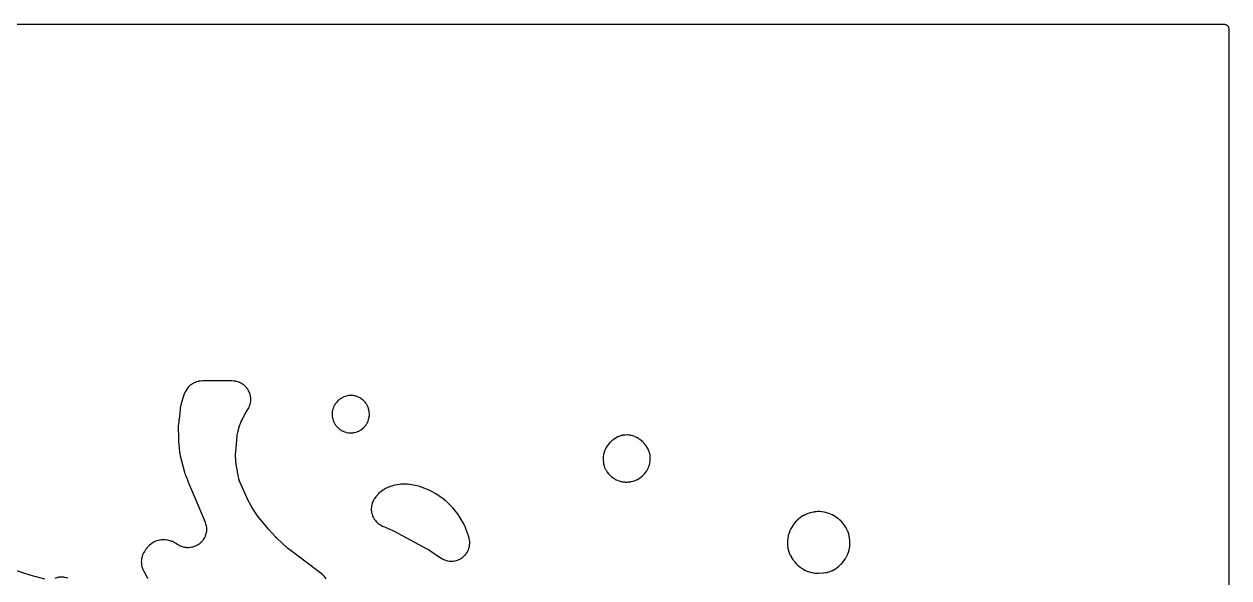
# Model space of a CAD drawing. Header units: millimetres. Extents: x 0 to 300, y 0 to 300.
# Drawn here: x 117.7 to 300, y 216.2 to 300.1 of the extents above; entities that cross this region are included whole.
import ezdxf

# ---------------------------------------------------------------- set-up
doc = ezdxf.new("R2010")
doc.units = ezdxf.units.MM
doc.layers.add('CUT', color=7, linetype='CONTINUOUS')

msp = doc.modelspace()

# ---------------------------------------------------------------- linework, layer by layer
at = {"layer": 'CUT'}
for points in [[(0.7696, 300.05), (299.2289, 300.05), (299.3268, 300.0452), (299.4044, 300.0337), (299.4805, 300.0146), (299.5543, 299.9882), (299.6252, 299.9547), (299.6924, 299.9144), (299.7554, 299.8677), (299.8135, 299.815), (299.8662, 299.7569), (299.9129, 299.6939), (299.9532, 299.6267), (299.9867, 299.5558), (300.0132, 299.4819), (300.0322, 299.4059), (300.0437, 299.3283), (300.0485, 299.2304), (300.0485, 0.7696)], [(163.3904, 216.0743), (163.2761, 216.2443), (163.2398, 216.2931), (163.1098, 216.4515), (163.0691, 216.4966), (162.9247, 216.642), (162.8798, 216.683), (162.6593, 216.8663), (162.6355, 216.8852), (157.6764, 220.6239), (157.6402, 220.6526), (157.4685, 220.7955), (157.4337, 220.8259), (155.9418, 222.1946), (155.9115, 222.2236), (155.7682, 222.3671), (155.7392, 222.3974), (154.6334, 223.606), (152.9507, 225.6915), (152.9161, 225.7399), (152.8893, 225.7795), (152.1372, 226.9527), (152.1206, 226.9834), (152.0587, 227.0983), (151.9796, 227.245), (151.592, 227.9641), (150.317, 230.7775), (150.301, 230.8149), (150.2351, 230.9784), (150.2079, 231.0551), (150.1621, 231.204), (150.1415, 231.2827), (150.1042, 231.455), (150.0964, 231.4949), (149.761, 233.4347), (149.7519, 233.5011), (149.7192, 233.8232), (149.7147, 233.8901), (149.6816, 234.9416), (149.6814, 234.9971), (149.6885, 235.2653), (149.6916, 235.3208), (149.8903, 237.6746), (149.8955, 237.7223), (149.9233, 237.9282), (149.9408, 238.0225), (149.9891, 238.2246), (150.0014, 238.2709), (150.2867, 239.2478), (150.5081, 239.8461), (150.5306, 239.9016), (150.6477, 240.1659), (150.6736, 240.2199), (151.1047, 241.0497), (151.4985, 241.6715), (151.5144, 241.6981), (151.6589, 241.9528), (151.6869, 242.0082), (151.772, 242.1993), (151.7944, 242.2572), (151.8606, 242.4556), (151.8774, 242.5154), (151.924, 242.7193), (151.9349, 242.7804), (151.9615, 242.9879), (151.9664, 243.0498), (151.9728, 243.2589), (151.9717, 243.321), (151.9579, 243.5297), (151.9507, 243.5914), (151.9167, 243.7977), (151.9036, 243.8584), (151.8498, 244.0606), (151.8309, 244.1197), (151.7577, 244.3157), (151.7331, 244.3727), (151.6413, 244.5606), (151.6113, 244.615), (151.5017, 244.7932), (151.4666, 244.8444), (151.3403, 245.0111), (151.3004, 245.0587), (151.1585, 245.2123), (151.1142, 245.2558), (150.958, 245.395), (150.9097, 245.434), (150.7408, 245.5574), (150.6889, 245.5915), (150.5089, 245.698), (150.4539, 245.7269), (150.2644, 245.8154), (150.2069, 245.8389), (150.0097, 245.9086), (149.9502, 245.9265), (149.7472, 245.9767), (149.6863, 245.9887), (149.4793, 246.019), (149.4175, 246.025), (149.1251, 246.0392), (149.0941, 246.04), (149.0034, 246.04), (145.1927, 246.04), (144.6986, 246.04), (144.6662, 246.0392), (144.3608, 246.0237), (144.2963, 246.0171), (144.0803, 245.984), (144.0168, 245.9709), (143.8053, 245.9162), (143.7434, 245.8967), (143.5385, 245.8208), (143.4789, 245.7952), (143.2828, 245.699), (143.2261, 245.6675), (143.0407, 245.5518), (142.9875, 245.5148), (142.8148, 245.381), (142.7656, 245.3387), (142.6073, 245.1881), (142.5626, 245.1411), (142.4204, 244.9753), (142.3807, 244.9239), (142.256, 244.7446), (142.2217, 244.6895), (142.0735, 244.4221), (142.0585, 244.3933), (141.9678, 244.2081), (141.9558, 244.1822), (141.8483, 243.9355), (141.8279, 243.8822), (141.7428, 243.6269), (141.7344, 243.5996), (141.6486, 243.2979), (141.6473, 243.2936), (141.3971, 242.4465), (141.3881, 242.4125), (141.312, 242.0907), (141.2996, 242.0217), (141.2592, 241.6935), (141.2558, 241.6585), (141.2332, 241.3248), (141.2109, 241.179), (141.2075, 241.1536), (141.1094, 240.2786), (141.096, 240.1897), (141.0932, 240.1687), (141.0654, 239.9304), (141.0619, 239.8881), (141.0589, 239.8284), (140.9951, 239.2593), (140.9927, 239.2342), (140.9756, 238.997), (140.9739, 238.9466), (140.9755, 238.7087), (140.9761, 238.6835), (141.0182, 237.768), (141.0116, 237.3709), (141.0115, 237.3544), (141.0133, 237.1672), (141.0144, 237.1341), (141.0258, 236.9473), (141.027, 236.9308), (141.1678, 235.3132), (141.1708, 235.2857), (141.2046, 235.027), (141.2141, 234.9725), (141.2702, 234.7178), (141.2767, 234.6909), (141.9349, 232.2134), (141.9415, 232.1905), (142.0073, 231.9755), (142.0229, 231.9305), (142.1045, 231.721), (142.1136, 231.6989), (142.4297, 230.9689), (142.4548, 230.9036), (142.4612, 230.8877), (145.0477, 224.6608), (145.0648, 224.6165), (145.1342, 224.4231), (145.1618, 224.3323), (145.2059, 224.1561), (145.2244, 224.063), (145.2509, 223.8832), (145.2601, 223.7888), (145.2661, 223.6635), (145.2655, 223.4947), (145.2605, 223.3994), (145.2418, 223.2175), (145.2273, 223.1232), (145.1906, 222.9441), (145.1668, 222.8517), (145.1125, 222.6771), (145.0796, 222.5875), (145.0082, 222.4192), (144.9667, 222.3333), (144.8789, 222.1729), (144.829, 222.0916), (144.7258, 221.9407), (144.6681, 221.8647), (144.5504, 221.7248), (144.4854, 221.6549), (144.3544, 221.5274), (144.2828, 221.4643), (144.1397, 221.3504), (144.0622, 221.2948), (143.9086, 221.1957), (143.826, 221.148), (143.6632, 221.0646), (143.5763, 221.0254), (143.4061, 220.9586), (143.3156, 220.9282), (143.1396, 220.8786), (143.0466, 220.8573), (142.8666, 220.8255), (142.7719, 220.8135), (142.5896, 220.7997), (142.4942, 220.7972), (142.3114, 220.8016), (142.2163, 220.8086), (142.0348, 220.831), (141.9408, 220.8475), (141.7625, 220.8878), (141.6706, 220.9135), (141.4972, 220.9714), (141.4083, 221.0061), (141.2415, 221.0809), (141.1565, 221.1242), (140.9772, 221.2271), (140.9364, 221.2519), (140.7111, 221.3966), (140.685, 221.4125), (140.466, 221.5388), (140.4329, 221.5566), (140.1157, 221.7154), (140.0465, 221.7451), (139.7897, 221.8379), (139.716, 221.8596), (139.4328, 221.9249), (139.3556, 221.9378), (138.9886, 221.9762), (138.9496, 221.979), (138.843, 221.9836), (138.8127, 221.9842), (138.5266, 221.9829), (138.466, 221.9798), (138.2626, 221.9595), (138.2026, 221.9507), (138.0021, 221.9112), (137.9432, 221.8967), (137.7472, 221.8385), (137.69, 221.8185), (137.5005, 221.7419), (137.4453, 221.7166), (137.2639, 221.6225), (137.2115, 221.592), (136.9712, 221.4368), (136.9461, 221.4197), (136.9445, 221.4186), (136.916, 221.397), (136.6536, 221.1862), (136.6004, 221.1385), (136.4309, 220.968), (136.3835, 220.9146), (136.3083, 220.8198), (136.3067, 220.8182), (136.2642, 220.7726), (136.1289, 220.612), (136.0911, 220.5624), (135.972, 220.3895), (135.9392, 220.3364), (135.8648, 220.202), (135.7724, 220.0562), (135.7408, 220.0003), (135.644, 219.8073), (135.6182, 219.7486), (135.5412, 219.5469), (135.5214, 219.4859), (135.465, 219.2775), (135.4513, 219.2148), (135.4161, 219.0018), (135.4088, 218.9381), (135.395, 218.7226), (135.3941, 218.6585), (135.402, 218.4427), (135.4075, 218.3788), (135.4369, 218.1649), (135.4488, 218.1019), (135.4995, 217.8919), (135.5176, 217.8304), (135.589, 217.6267), (135.6132, 217.5673), (135.7412, 217.2935), (135.7555, 217.2648), (136.1118, 216.5925), (136.1244, 216.5699), (136.2471, 216.3594), (136.2748, 216.3159), (136.4141, 216.116)], [(120.7805, 216.0361), (118.7454, 216.6134), (116.0347, 217.4322)], [(124.2702, 216.178), (124.0625, 216.2446), (124, 216.2613), (123.7866, 216.3067), (123.7227, 216.3169), (123.5059, 216.3405), (123.4413, 216.3443), (123.2232, 216.3458), (123.1585, 216.343), (122.9414, 216.3225), (122.8773, 216.3132), (122.6634, 216.2709), (122.6006, 216.2551), (122.2917, 216.1607)]]:
    msp.add_lwpolyline(points, dxfattribs=at)
for points in [[(166.975, 238.1808), (167.039, 238.1785), (167.2549, 238.1816), (167.3189, 238.1857), (167.5334, 238.2103), (167.5966, 238.2208), (167.8076, 238.2668), (167.8694, 238.2836), (168.0747, 238.3504), (168.1346, 238.3733), (168.3322, 238.4604), (168.3895, 238.4891), (168.5773, 238.5955), (168.6315, 238.6298), (168.8078, 238.7545), (168.8582, 238.794), (169.0211, 238.9357), (169.0673, 238.9801), (169.2153, 239.1374), (169.2568, 239.1862), (169.3883, 239.3574), (169.4247, 239.4102), (169.5521, 239.6158), (169.5834, 239.6724), (169.6923, 239.8959), (169.7179, 239.956), (169.7936, 240.1625), (169.8129, 240.2249), (169.8671, 240.438), (169.88, 240.502), (169.9123, 240.7196), (169.9185, 240.7846), (169.9285, 241.0043), (169.9281, 241.0696), (169.9156, 241.2892), (169.9085, 241.3541), (169.8737, 241.5712), (169.8601, 241.6351), (169.8033, 241.8476), (169.7833, 241.9097), (169.7052, 242.1153), (169.6789, 242.1751), (169.5802, 242.3717), (169.548, 242.4285), (169.424, 242.6231), (169.3886, 242.6731), (169.2656, 242.8305), (169.2271, 242.8755), (169.093, 243.0177), (169.051, 243.0585), (168.9032, 243.1891), (168.8576, 243.2258), (168.7006, 243.3408), (168.651, 243.3737), (168.4574, 243.4895), (168.4022, 243.519), (168.2153, 243.6072), (168.1581, 243.6309), (167.9618, 243.7014), (167.9026, 243.7195), (167.7004, 243.7706), (167.6397, 243.7829), (167.4335, 243.8142), (167.3719, 243.8206), (167.1636, 243.8318), (167.1017, 243.8322), (166.8933, 243.8233), (166.8317, 243.8177), (166.6251, 243.7887), (166.5643, 243.7772), (166.3615, 243.7283), (166.3021, 243.711), (166.105, 243.6428), (166.0475, 243.6198), (165.8579, 243.5329), (165.8029, 243.5044), (165.6226, 243.3996), (165.5706, 243.3659), (165.3822, 243.2304), (165.334, 243.1921), (165.1622, 243.0416), (165.1181, 242.999), (164.9766, 242.8488), (164.9368, 242.8022), (164.8103, 242.6392), (164.7751, 242.589), (164.6648, 242.4146), (164.6346, 242.3613), (164.5414, 242.1771), (164.5164, 242.1211), (164.4413, 241.9289), (164.4218, 241.8708), (164.3654, 241.6723), (164.3515, 241.6126), (164.3144, 241.4096), (164.3063, 241.3489), (164.2887, 241.1432), (164.2864, 241.082), (164.2886, 240.8756), (164.2922, 240.8144), (164.3142, 240.6092), (164.3236, 240.5487), (164.365, 240.3465), (164.3802, 240.2871), (164.4408, 240.0898), (164.4615, 240.0322), (164.5407, 239.8416), (164.5669, 239.7862), (164.664, 239.604), (164.6953, 239.5514), (164.8198, 239.3635), (164.8569, 239.3131), (165.0094, 239.1258), (165.0523, 239.0782), (165.2047, 238.9252), (165.2521, 238.8821), (165.419, 238.7451), (165.4705, 238.707), (165.6503, 238.5874), (165.7054, 238.5547), (165.8962, 238.4537), (165.9543, 238.4266), (166.1543, 238.3452), (166.2148, 238.324), (166.4219, 238.263), (166.4842, 238.248), (166.6964, 238.208), (166.7599, 238.1993)], [(205.6328, 232.7288), (205.6577, 232.6773), (205.7718, 232.4665), (205.801, 232.4177), (205.9069, 232.2579), (205.9404, 232.2119), (206.1078, 232.0023), (206.126, 231.9804), (206.1399, 231.9645), (206.1585, 231.9441), (206.3382, 231.7556), (206.378, 231.7173), (206.5175, 231.5942), (206.5604, 231.5595), (206.7698, 231.4047), (206.7923, 231.3887), (206.8399, 231.3566), (206.863, 231.3417), (207.0839, 231.2061), (207.1319, 231.1794), (207.2975, 231.0964), (207.3476, 231.0739), (207.5884, 230.978), (207.6142, 230.9684), (207.7283, 230.9286), (207.7558, 230.9197), (208.0163, 230.8417), (208.0723, 230.8276), (208.2627, 230.7889), (208.3197, 230.78), (208.5899, 230.75), (208.6187, 230.7474), (208.6661, 230.7443), (208.6925, 230.7431), (208.9416, 230.7371), (208.9944, 230.738), (209.1722, 230.7484), (209.2247, 230.7537), (209.4714, 230.7887), (209.4975, 230.7929), (209.5118, 230.7956), (209.541, 230.8016), (209.8149, 230.8654), (209.8723, 230.8817), (210.0628, 230.9453), (210.1185, 230.9667), (210.3757, 231.0802), (210.4027, 231.0928), (210.4647, 231.1237), (210.4928, 231.1386), (210.7538, 231.2851), (210.8076, 231.3189), (210.9828, 231.4415), (211.0329, 231.4804), (211.2599, 231.6755), (211.2834, 231.6968), (211.3918, 231.7997), (211.4112, 231.8189), (211.59, 232.0039), (211.6262, 232.0447), (211.7423, 232.1873), (211.7749, 232.231), (211.9198, 232.4437), (211.9346, 232.4665), (211.9539, 232.4976), (211.968, 232.5215), (212.096, 232.7492), (212.121, 232.7986), (212.1981, 232.9686), (212.2188, 233.02), (212.3026, 233.2578), (212.3195, 233.314), (212.3892, 233.59), (212.4014, 233.6509), (212.4327, 233.8577), (212.439, 233.9195), (212.4545, 234.2118), (212.4554, 234.2429), (212.4554, 234.2497), (212.455, 234.276), (212.4459, 234.5235), (212.4418, 234.5759), (212.4209, 234.7517), (212.4125, 234.8035), (212.3634, 235.0451), (212.3501, 235.0983), (212.2744, 235.3553), (212.2559, 235.4093), (212.1854, 235.5882), (212.1621, 235.6403), (212.0415, 235.8808), (212.0282, 235.906), (211.9998, 235.9567), (211.9844, 235.9828), (211.8335, 236.2253), (211.7991, 236.2752), (211.6754, 236.4375), (211.6364, 236.4839), (211.4425, 236.6936), (211.4215, 236.7153), (211.3313, 236.804), (211.3121, 236.8222), (211.1269, 236.99), (211.0861, 237.0239), (210.9443, 237.1324), (210.901, 237.1628), (210.6907, 237.2977), (210.6681, 237.3116), (210.5064, 237.4061), (210.4742, 237.4237), (210.1669, 237.5805), (210.0999, 237.61), (209.8133, 237.717), (209.749, 237.7372), (209.5125, 237.798), (209.4521, 237.8105), (209.247, 237.8427), (209.1857, 237.8493), (208.9784, 237.8616), (208.9168, 237.8623), (208.6338, 237.8518), (208.5744, 237.8468), (208.3125, 237.8124), (208.2556, 237.8023), (208.0659, 237.7598), (208.0102, 237.7446), (207.8251, 237.6851), (207.771, 237.665), (207.5919, 237.5891), (207.5399, 237.5642), (207.2999, 237.4359), (207.2748, 237.4217), (207.0756, 237.3033), (207.0499, 237.2872), (206.8114, 237.1296), (206.7624, 237.0938), (206.6034, 236.9656), (206.558, 236.9254), (206.3535, 236.7257), (206.3323, 236.704), (206.235, 236.5996), (206.2122, 236.5738), (206.0039, 236.3246), (205.9626, 236.2695), (205.8338, 236.0765), (205.7987, 236.0172), (205.6914, 235.8116), (205.6629, 235.7489), (205.5445, 235.4465), (205.5328, 235.4141), (205.481, 235.2574), (205.4715, 235.2259), (205.3895, 234.9274), (205.3754, 234.8633), (205.339, 234.6452), (205.3315, 234.58), (205.3176, 234.3593), (205.3169, 234.2936), (205.3292, 233.9843), (205.3314, 233.9516), (205.3461, 233.7902), (205.3494, 233.7616), (205.3863, 233.4923), (205.3967, 233.4357), (205.4403, 233.2464), (205.4557, 233.1909), (205.5161, 233.0064), (205.5365, 232.9525)], [(170.2534, 226.1783), (170.2648, 226.1172), (170.3131, 225.9137), (170.3304, 225.854), (170.3982, 225.6561), (170.4211, 225.5984), (170.5078, 225.4081), (170.5362, 225.3529), (170.6409, 225.1718), (170.6745, 225.1196), (170.7963, 224.9495), (170.8348, 224.9008), (170.9725, 224.7433), (171.0156, 224.6986), (171.1679, 224.5552), (171.2151, 224.5149), (171.3806, 224.3869), (171.4315, 224.3513), (171.6085, 224.24), (171.6627, 224.2095), (171.9244, 224.0784), (171.9525, 224.0652), (173.4742, 223.3935), (173.5067, 223.3784), (173.6623, 223.3027), (173.6942, 223.2864), (178.6298, 220.6518), (178.6726, 220.6275), (178.8766, 220.5048), (178.9182, 220.4783), (180.6993, 219.2781), (180.7253, 219.2614), (180.9745, 219.1105), (181.0288, 219.081), (181.2164, 218.9908), (181.2733, 218.9668), (181.4687, 218.8951), (181.5277, 218.8767), (181.7291, 218.8242), (181.7896, 218.8115), (181.9951, 218.7787), (182.0565, 218.7719), (182.2642, 218.759), (182.326, 218.7582), (182.534, 218.7654), (182.5956, 218.7706), (182.8019, 218.7978), (182.8627, 218.8089), (183.0655, 218.8559), (183.1249, 218.8727), (183.3222, 218.9391), (183.3798, 218.9616), (183.5697, 219.0467), (183.6248, 219.0746), (183.8057, 219.1776), (183.8578, 219.2107), (184.0279, 219.3307), (184.0766, 219.3687), (184.2344, 219.5045), (184.2792, 219.547), (184.4231, 219.6974), (184.4636, 219.7441), (184.5923, 219.9076), (184.6282, 219.9579), (184.7405, 220.1331), (184.7713, 220.1867), (184.8663, 220.3719), (184.8918, 220.4282), (184.9684, 220.6217), (184.9884, 220.6802), (185.046, 220.8802), (185.0602, 220.9403), (185.0983, 221.145), (185.1067, 221.2062), (185.1248, 221.4135), (185.1272, 221.4752), (185.1253, 221.6834), (185.1218, 221.7451), (185.0998, 221.952), (185.0903, 222.0131), (185.0485, 222.217), (185.0331, 222.2768), (184.9474, 222.5552), (184.9375, 222.5845), (184.4896, 223.8223), (184.479, 223.8498), (184.3727, 224.106), (184.3476, 224.1593), (184.2183, 224.4047), (184.2039, 224.4304), (183.6747, 225.3313), (183.6648, 225.3476), (183.5503, 225.5299), (183.5291, 225.5615), (183.4039, 225.7366), (183.3926, 225.752), (182.7423, 226.6071), (182.7277, 226.6257), (182.5863, 226.798), (182.555, 226.8334), (182.4013, 226.9948), (182.3847, 227.0116), (181.6956, 227.6837), (181.6787, 227.6996), (181.4837, 227.8764), (181.4481, 227.9064), (181.2408, 228.0685), (181.2222, 228.0825), (180.4164, 228.6668), (180.4008, 228.6778), (180.2222, 228.7993), (180.1899, 228.8199), (180.0044, 228.9305), (179.9878, 228.9401), (179.0721, 229.4498), (179.0503, 229.4614), (178.8426, 229.5667), (178.7977, 229.5873), (178.5824, 229.6764), (178.5594, 229.6854), (177.6547, 230.0192), (177.6306, 230.0276), (177.4017, 230.1018), (177.3526, 230.1156), (177.1185, 230.1714), (177.0936, 230.1768), (176.3266, 230.3275), (176.2985, 230.3324), (176.0334, 230.3724), (175.9769, 230.3783), (175.7092, 230.3946), (175.6808, 230.3957), (175.0217, 230.4064), (174.9929, 230.4063), (174.7215, 230.3985), (174.6641, 230.3942), (174.3945, 230.3621), (174.366, 230.358), (173.8843, 230.2784), (173.8509, 230.272), (173.5377, 230.203), (173.4721, 230.1848), (173.1681, 230.083), (173.1361, 230.0713), (172.7372, 229.9137), (172.7029, 229.899), (172.3844, 229.7511), (172.3187, 229.7158), (172.0196, 229.532), (171.9884, 229.5115), (171.7539, 229.3478), (171.7305, 229.3307), (171.5132, 229.1639), (171.4688, 229.1265), (171.325, 228.9937), (171.2842, 228.9524), (171.1007, 228.7492), (171.0817, 228.7272), (170.8989, 228.5052), (170.8797, 228.4808), (170.7047, 228.2461), (170.6701, 228.1945), (170.5619, 228.0155), (170.5324, 227.9609), (170.4421, 227.7722), (170.418, 227.7149), (170.3464, 227.5184), (170.328, 227.4591), (170.2758, 227.2565), (170.2632, 227.1957), (170.2309, 226.989), (170.2243, 226.9273), (170.2121, 226.7185), (170.2115, 226.6564), (170.2196, 226.4474), (170.2251, 226.3855)], [(233.6454, 219.6518), (233.6605, 219.6224), (233.8098, 219.3489), (233.8445, 219.2926), (234.0212, 219.0361), (234.0407, 219.0094), (234.1663, 218.8458), (234.2191, 218.7759), (234.2215, 218.7731), (234.3064, 218.663), (234.3128, 218.6551), (234.3614, 218.5919), (234.3821, 218.5663), (234.5837, 218.33), (234.629, 218.2821), (234.7896, 218.1291), (234.8396, 218.0861), (235.0853, 217.8961), (235.1118, 217.8766), (235.2765, 217.7623), (235.304, 217.7389), (235.3544, 217.7002), (235.5304, 217.5785), (235.5844, 217.5449), (235.8464, 217.3998), (235.8746, 217.3851), (235.9136, 217.366), (235.9486, 217.3501), (236.283, 217.2102), (236.3555, 217.1849), (236.7042, 217.0862), (236.7415, 217.0768), (236.8918, 217.0439), (236.9187, 217.0386), (237.1735, 216.994), (237.2279, 216.9869), (237.4121, 216.9708), (237.4669, 216.9684), (237.7256, 216.968), (237.753, 216.9686), (237.7788, 216.9696), (237.8965, 216.9689), (237.9273, 216.9695), (238.6459, 216.9999), (238.6759, 217.0018), (238.9579, 217.027), (239.0173, 217.0352), (239.2162, 217.072), (239.2747, 217.0857), (239.547, 217.163), (239.5756, 217.1719), (239.6031, 217.1811), (239.6296, 217.1907), (239.8777, 217.2863), (239.9294, 217.3088), (240.1, 217.3925), (240.1494, 217.4195), (240.3769, 217.5571), (240.4007, 217.5722), (240.6768, 217.7563), (240.708, 217.7785), (240.9956, 217.9962), (241.0537, 218.0459), (241.3133, 218.2964), (241.34, 218.3238), (241.5293, 218.5297), (241.5527, 218.5566), (241.7656, 218.8157), (241.8076, 218.8731), (241.9904, 219.1541), (242.009, 219.1845), (242.1152, 219.3696), (242.1328, 219.4024), (242.2893, 219.7161), (242.3186, 219.7845), (242.4377, 220.1142), (242.4493, 220.1495), (242.5411, 220.4591), (242.5481, 220.4845), (242.609, 220.7259), (242.6198, 220.7775), (242.649, 220.953), (242.6555, 221.0054), (242.6759, 221.2534), (242.6775, 221.2798), (242.6849, 221.4588), (242.6853, 221.495), (242.68, 221.8363), (242.6747, 221.9085), (242.6309, 222.2469), (242.6252, 222.2827), (242.5796, 222.5259), (242.5716, 222.5627), (242.4859, 222.9065), (242.4635, 222.9782), (242.3381, 223.3096), (242.3238, 223.3443), (242.2228, 223.5702), (242.2111, 223.5949), (242.0962, 223.8251), (242.0697, 223.8728), (241.9739, 224.0297), (241.9435, 224.075), (241.7912, 224.2823), (241.7746, 224.3039), (241.6178, 224.4992), (241.5926, 224.5287), (241.3471, 224.7993), (241.2917, 224.8534), (241.0888, 225.0287), (241.0768, 225.0408), (241.0364, 225.0779), (240.8953, 225.1968), (240.852, 225.2303), (240.6472, 225.3748), (240.5819, 225.4247), (240.5559, 225.4435), (240.3063, 225.615), (240.2516, 225.6486), (240.062, 225.7526), (240.0042, 225.7806), (239.7255, 225.8988), (239.6957, 225.9106), (239.343, 226.0398), (239.3144, 226.0495), (239.0427, 226.1347), (238.9843, 226.15), (238.7852, 226.1923), (238.7256, 226.202), (238.4428, 226.2347), (238.4127, 226.2375), (238.1118, 226.2579), (238.084, 226.2592), (237.8212, 226.2656), (237.7654, 226.2645), (237.578, 226.2527), (237.5225, 226.2468), (237.2626, 226.2075), (237.2352, 226.2027), (236.8852, 226.1341), (236.8574, 226.128), (236.596, 226.0646), (236.5412, 226.0486), (236.3593, 225.9869), (236.3061, 225.9661), (236.0602, 225.8574), (236.0344, 225.8452), (235.6747, 225.6666), (235.6484, 225.6527), (235.4031, 225.5164), (235.3525, 225.4851), (235.1871, 225.3718), (235.1397, 225.3359), (234.9239, 225.1566), (234.9015, 225.137), (234.8925, 225.1288), (234.8236, 225.0734), (234.7966, 225.0504), (234.7871, 225.0419), (234.7669, 225.0228), (234.6408, 224.899), (234.6391, 224.8974), (234.619, 224.8782), (234.4328, 224.6928), (234.3951, 224.6517), (234.2741, 224.5081), (234.2401, 224.464), (234.0889, 224.2491), (234.0734, 224.226), (233.8744, 223.9152), (233.8584, 223.8888), (233.7136, 223.6366), (233.6855, 223.5817), (233.5998, 223.3924), (233.5771, 223.335), (233.5768, 223.3341), (233.5724, 223.3252), (233.4521, 223.0373), (233.4288, 222.9718), (233.3644, 222.7539), (233.3498, 222.6938), (233.3103, 222.4892), (233.3015, 222.428), (233.2961, 222.3701), (233.2651, 222.235), (233.2532, 222.1656), (233.226, 221.9302), (233.2217, 221.86), (233.22, 221.5283), (233.2208, 221.4931), (233.2377, 221.1545), (233.2405, 221.1181), (233.2771, 220.7769), (233.2889, 220.705), (233.3625, 220.3767), (233.3796, 220.3152), (233.4579, 220.079), (233.4773, 220.0279), (233.579, 219.791), (233.5904, 219.7661)]]:
    msp.add_lwpolyline(points, close=True, dxfattribs=at)

doc.saveas('drawing.dxf')
